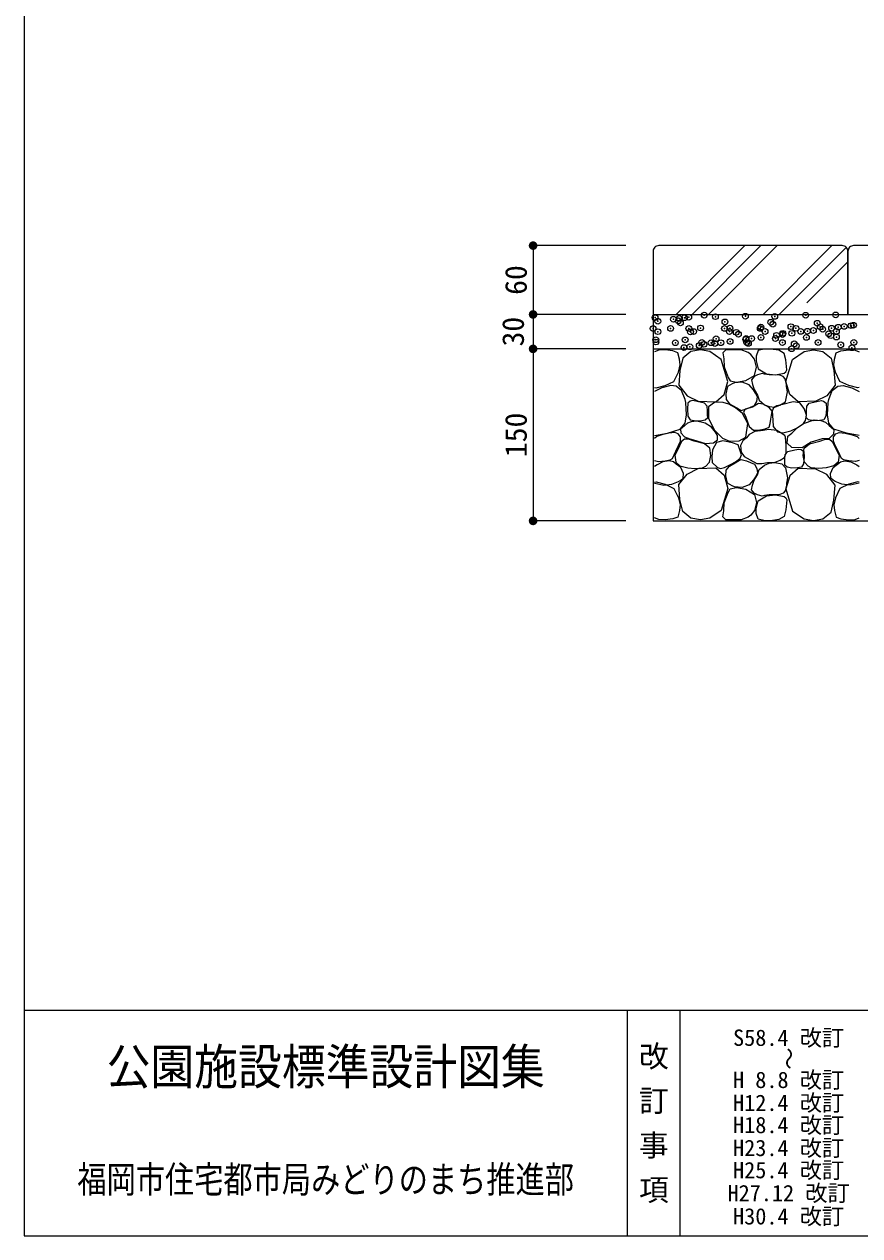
# Model space of a CAD drawing. Units: millimetres at full size, sheet at 1:10. Extents: x 3954 to 6692, y 1815 to 3681.
# Drawn here: x 3954 to 4683, y 1815 to 2871 of the extents above; entities that cross this region are included whole.
import ezdxf
from ezdxf.enums import TextEntityAlignment as Align

# ---------------------------------------------------------------- set-up
doc = ezdxf.new("R2010")
doc.units = ezdxf.units.MM
doc.header["$LTSCALE"] = 10
doc.header["$PDMODE"] = 32
doc.header["$PDSIZE"] = 5
doc.linetypes.add('DASHED', pattern=[7.5, 6, -1.5])
doc.linetypes.add('USER1', pattern=[50, 37.5, -12.5])
for name, color, linetype, lineweight in [('_0-0_', 7, 'Continuous', 13), ('ハッチ', 4, 'Continuous', 13), ('寸法', 1, 'Continuous', 13), ('本体', 7, 'Continuous', 13)]:
    doc.layers.add(name, color=color, linetype=linetype, lineweight=lineweight)
doc.styles.add('@ＭＳ ゴシック', font='')
doc.styles.add('ＭＳ ゴシック', font='')
doc.styles.get('@ＭＳ ゴシック').set_extended_font_data('@MS Gothic')
doc.styles.get('ＭＳ ゴシック').set_extended_font_data('MS Gothic')

# ---------------------------------------------------------------- blocks, each defined once
blk = doc.blocks.new('filled_dot')
at = {"color": 0, "linetype": 'Continuous', "lineweight": -2, "const_width": 1.25}
blk.add_lwpolyline([(-0.625, 0, 1), (0.625, 0, 1)], format="xyb", close=True, dxfattribs=at)

msp = doc.modelspace()

# ---------------------------------------------------------------- linework, layer by layer
at = {"layer": '_0-0_', "color": 6}
msp.add_line((3953.63, 2011.39), (6691.76, 2011.39), dxfattribs=at)
at = {"layer": '_0-0_'}
for p, q in [((4479.69, 2011.39), (4479.69, 1814.81)), ((4525.65, 2011.39), (4525.65, 1814.81))]:
    msp.add_line(p, q, dxfattribs=at)
msp.add_lwpolyline([(6691.76, 3626.63), (3953.63, 3626.63), (3953.63, 1814.81), (6691.76, 1814.81)], close=True, dxfattribs=at)
at = {"layer": 'ハッチ'}
for p, q in [((4522.33, 2618.12), (4582.33, 2678.12)), ((4536.47, 2618.12), (4596.47, 2678.12)), ((4598.26, 2618.12), (4658.26, 2678.12)), ((4612.4, 2618.12), (4670.9, 2676.62))]:
    msp.add_line(p, q, dxfattribs=at)
at = {"layer": 'ハッチ', "linetype": 'USER1'}
for p, q in [((4550.61, 2618.12), (4610.61, 2678.12)), ((4636.54, 2628.12), (4672.33, 2663.9))]:
    msp.add_line(p, q, dxfattribs=at)
at = {"layer": 'ハッチ', "linetype": 'DASHED'}
msp.add_line((4502.33, 2588.12), (5338.82, 2588.12), dxfattribs=at)
at = {"layer": 'ハッチ'}
for points in [[(4524.42, 2567.9), (4525.83, 2574.08), (4525.26, 2579.14), (4523.86, 2584.75), (4519.64, 2586.44), (4512.9, 2587.28), (4507.28, 2587), (4503.64, 2585.59)], [(4661.47, 2567.9), (4660.07, 2574.08), (4660.63, 2579.14), (4662.03, 2584.75), (4666.25, 2586.44), (4672.99, 2587.28), (4678.61, 2587), (4682.25, 2585.59)], [(4503.64, 2554.46), (4505.03, 2554.14), (4512.9, 2556.11), (4520.49, 2559.76), (4524.42, 2567.9)], [(4682.25, 2554.46), (4680.86, 2554.14), (4672.99, 2556.11), (4665.4, 2559.76), (4661.47, 2567.9)], [(4530.32, 2544.04), (4527.23, 2551.9), (4522.45, 2555.55), (4517.68, 2556.11), (4510.09, 2554.14), (4503.64, 2550.86)], [(4655.57, 2544.04), (4658.66, 2551.9), (4663.44, 2555.55), (4668.21, 2556.11), (4675.8, 2554.14), (4682.25, 2550.86)], [(4503.64, 2512.46), (4514.93, 2514.46), (4525.83, 2518.2), (4530.32, 2523.25), (4531.42, 2530.7), (4530.88, 2541.23), (4530.32, 2544.04)], [(4682.25, 2512.46), (4670.96, 2514.46), (4660.07, 2518.2), (4655.57, 2523.25), (4654.47, 2530.7), (4655.01, 2541.23), (4655.57, 2544.04)], [(4519.28, 2492.41), (4522.21, 2498.92), (4524.65, 2503.96), (4526.12, 2507.54), (4526.12, 2511.44), (4524.16, 2514.05), (4521.23, 2515.19), (4516.02, 2514.7), (4510, 2513.23), (4505.6, 2511.61), (4503.64, 2510)], [(4666.61, 2492.41), (4663.68, 2498.92), (4661.24, 2503.96), (4659.77, 2507.54), (4659.77, 2511.44), (4661.73, 2514.05), (4664.66, 2515.19), (4669.87, 2514.7), (4675.89, 2513.23), (4680.29, 2511.61), (4682.25, 2510)], [(4503.64, 2490.83), (4507.07, 2489.97), (4512.77, 2490.46), (4517.33, 2491.43), (4519.28, 2492.41)], [(4526.44, 2473.54), (4528.56, 2475.49), (4528.88, 2479.39), (4526.44, 2484.6), (4522.53, 2487.69), (4520.09, 2489.64), (4516.35, 2490.46), (4510.89, 2489.5), (4505.88, 2487.07), (4503.64, 2485.45)], [(4659.45, 2473.54), (4657.33, 2475.49), (4657.01, 2479.39), (4659.45, 2484.6), (4663.36, 2487.69), (4665.8, 2489.64), (4669.54, 2490.46), (4675, 2489.5), (4680.02, 2487.07), (4682.25, 2485.45)], [(4682.25, 2490.83), (4678.82, 2489.97), (4673.12, 2490.46), (4668.57, 2491.43), (4666.61, 2492.41)], [(4503.64, 2470.92), (4503.73, 2470.89), (4511.61, 2469.31), (4518.79, 2470.12), (4521.72, 2471.42), (4524.65, 2472.56), (4526.44, 2473.54)], [(4503.64, 2471.78), (4505.03, 2472.09), (4512.9, 2470.13), (4520.49, 2466.48), (4524.42, 2458.33)], [(4682.25, 2470.92), (4682.16, 2470.89), (4674.28, 2469.31), (4667.1, 2470.12), (4664.17, 2471.42), (4661.24, 2472.56), (4659.45, 2473.54)], [(4682.25, 2471.78), (4680.86, 2472.09), (4672.99, 2470.13), (4665.4, 2466.48), (4661.47, 2458.33)], [(4524.42, 2458.33), (4525.83, 2452.16), (4525.26, 2447.1), (4523.86, 2441.48), (4519.64, 2439.8), (4512.9, 2438.96), (4507.28, 2439.24), (4503.64, 2440.65)], [(4661.47, 2458.33), (4660.07, 2452.16), (4660.63, 2447.1), (4662.03, 2441.48), (4666.25, 2439.8), (4672.99, 2438.96), (4678.61, 2439.24), (4682.25, 2440.65)]]:
    msp.add_lwpolyline(points, dxfattribs=at)
for points in [[(4543.58, 2587.15), (4535.4, 2585.71), (4528.18, 2579.94), (4525.77, 2569.36), (4524.81, 2556.37), (4532.03, 2547.24), (4541.65, 2542.43), (4557.05, 2541.95), (4564.27, 2548.2), (4567.64, 2559.74), (4561.87, 2578.98), (4551.76, 2585.71)], [(4585.39, 2584.91), (4579.08, 2587.18), (4565.71, 2587.18), (4563.19, 2584.66), (4563.95, 2579.37), (4564.45, 2572.31), (4567.73, 2563.23), (4569.5, 2560.21), (4575.05, 2558.95), (4583.37, 2560.46), (4590.69, 2565), (4592.7, 2572.06), (4590.94, 2579.11), (4587.66, 2583.15)], [(4618.96, 2569.7), (4618.3, 2578.49), (4616.76, 2584.21), (4611.92, 2586.84), (4604.66, 2587.94), (4598.95, 2587.72), (4593.89, 2586.62), (4592.13, 2581.79), (4592.13, 2577.61), (4593.89, 2570.58), (4601.15, 2566.4), (4609.28, 2565.53), (4616.76, 2566.84), (4618.3, 2568.16)], [(4642.31, 2587.15), (4650.49, 2585.71), (4657.71, 2579.94), (4660.12, 2569.36), (4661.08, 2556.37), (4653.86, 2547.24), (4644.24, 2542.43), (4628.84, 2541.95), (4621.62, 2548.2), (4618.25, 2559.74), (4624.03, 2578.98), (4634.13, 2585.71)], [(4589.99, 2552.37), (4586.06, 2556.68), (4580.09, 2558.95), (4573.28, 2558.44), (4571.26, 2557.69), (4567.23, 2555.17), (4565.71, 2548.86), (4565.97, 2543.82), (4568.99, 2540.29), (4575.3, 2536.76), (4579.08, 2534.5), (4583.88, 2535.76), (4590.69, 2538.78), (4592.93, 2542.36), (4593.32, 2546.29), (4591.56, 2549.62)], [(4618.84, 2557.07), (4617.66, 2561.98), (4615.89, 2563.94), (4612.95, 2565.12), (4603.53, 2565.51), (4599.41, 2566.1), (4597.44, 2566.69), (4593.52, 2565.51), (4590.57, 2563.94), (4588.22, 2561), (4589, 2557.07), (4590.38, 2552.56), (4593.52, 2547.85), (4594.89, 2543.34), (4599.41, 2539.42), (4603.73, 2537.85), (4608.63, 2537.26), (4612.85, 2538.98), (4617.86, 2541.97), (4619.62, 2550.6), (4618.84, 2555.31)], [(4549.84, 2530.02), (4549.84, 2534.08), (4549.51, 2538.13), (4547.31, 2540.66), (4540.72, 2542.18), (4537, 2543.03), (4534.8, 2542.52), (4532.6, 2540.83), (4532.26, 2535.76), (4532.77, 2529.34), (4534.59, 2526.28), (4538.29, 2525.67), (4543.36, 2525.36), (4547.82, 2526.28), (4550.01, 2528.16)], [(4568.54, 2539.82), (4563.48, 2541.23), (4559.54, 2541.51), (4555.89, 2541.23), (4550.55, 2537.58), (4550.55, 2527.47), (4555.89, 2517.08), (4562.93, 2510.19), (4569.14, 2507.51), (4577.54, 2507.84), (4583.15, 2511.18), (4585.12, 2522.97), (4580.34, 2531.68), (4574.16, 2536.73)], [(4606.25, 2533.65), (4603.63, 2536.9), (4598.34, 2539.92), (4594.43, 2540.5), (4589.17, 2537.19), (4582.73, 2535.43), (4581.36, 2532.9), (4583.12, 2528.41), (4586.24, 2520.42), (4589.95, 2517.1), (4594.04, 2517.1), (4600.15, 2518.4), (4603.63, 2519.87), (4604.45, 2523.07), (4604.96, 2526.78)], [(4633.45, 2523.09), (4635.19, 2525.61), (4636.21, 2530.34), (4634.26, 2535.98), (4630.37, 2541.06), (4624.41, 2541.92), (4615.44, 2539.54), (4610.26, 2538.42), (4607.3, 2536.7), (4606.25, 2533.65), (4606.72, 2526.02), (4607, 2520.35), (4610.87, 2515.63), (4615.51, 2514.76), (4622.41, 2516.5), (4628, 2519.18)], [(4636.05, 2530.02), (4636.05, 2534.08), (4636.38, 2538.13), (4638.58, 2540.66), (4645.18, 2542.18), (4648.89, 2543.03), (4651.09, 2542.52), (4653.29, 2540.83), (4653.63, 2535.76), (4653.12, 2529.34), (4651.3, 2526.28), (4647.61, 2525.67), (4642.53, 2525.36), (4638.07, 2526.28), (4635.88, 2528.16)], [(4558.57, 2508.85), (4558.4, 2512.71), (4556.72, 2515.39), (4553.37, 2519.92), (4547.82, 2523.36), (4540.59, 2525.21), (4535.67, 2524.59), (4532.28, 2523.36), (4529.67, 2521.06), (4526.13, 2517.98), (4526.44, 2514.75), (4529.67, 2511.52), (4534.44, 2509.52), (4537.67, 2508.76), (4547.99, 2505.66), (4555.04, 2506.17)], [(4619.43, 2505.9), (4620.03, 2511.87), (4623.4, 2514.57), (4628, 2519.18), (4633.45, 2523.09), (4642.76, 2526.35), (4648.67, 2525.61), (4652.73, 2524.13), (4655.87, 2521.36), (4660.11, 2517.67), (4659.74, 2513.8), (4655.87, 2509.92), (4649.88, 2509.68), (4640.33, 2506.9), (4632.37, 2501.73), (4623.41, 2502.12)], [(4617.36, 2512.43), (4613.19, 2515.2), (4610.16, 2516.8), (4602.89, 2517.74), (4598.45, 2516.93), (4591.18, 2516.13), (4586.07, 2513.57), (4583.78, 2510.48), (4580.69, 2507.92), (4578.67, 2503.75), (4579.07, 2498.1), (4581.76, 2494.34), (4587.15, 2491.38), (4592.8, 2488.29), (4597.11, 2488.15), (4602.09, 2488.96), (4608.81, 2489.36), (4613.12, 2490.98), (4616.89, 2493.53), (4618.5, 2497.43), (4618.5, 2503.75), (4617.83, 2511.01)], [(4545.49, 2484.44), (4548.26, 2485.74), (4551.51, 2489.32), (4552.65, 2495.18), (4551.84, 2501.52), (4547.12, 2505.26), (4538.16, 2507.7), (4533.12, 2509.33), (4529.7, 2509.33), (4527.26, 2507.21), (4523.84, 2500.38), (4521.23, 2495.34), (4522.21, 2489.32), (4525.79, 2486.23), (4532.63, 2484.28), (4538.81, 2483.79)], [(4575.02, 2490.23), (4578.21, 2492.75), (4579.55, 2495.76), (4577.87, 2500.8), (4576.7, 2504.32), (4571.66, 2506.17), (4563.27, 2507.84), (4557.56, 2506.5), (4554.21, 2500.13), (4553.53, 2494.09), (4553.87, 2488.89), (4558.4, 2484.69), (4561.26, 2483.69), (4564.61, 2484.53), (4571.66, 2488.22)], [(4640.4, 2484.44), (4637.63, 2485.74), (4634.38, 2489.32), (4633.24, 2495.18), (4634.05, 2501.52), (4638.77, 2505.26), (4647.73, 2507.7), (4652.77, 2509.33), (4656.19, 2509.33), (4658.63, 2507.21), (4662.05, 2500.38), (4664.66, 2495.34), (4663.68, 2489.32), (4660.1, 2486.23), (4653.26, 2484.28), (4647.08, 2483.79)], [(4617.37, 2488.42), (4617.37, 2492.28), (4617.7, 2496.13), (4619.78, 2498.54), (4626.05, 2499.98), (4629.58, 2500.78), (4631.67, 2500.3), (4633.76, 2498.7), (4634.08, 2493.88), (4633.6, 2487.78), (4631.86, 2484.87), (4628.36, 2484.29), (4623.53, 2484), (4619.29, 2484.87), (4617.21, 2486.66)], [(4543.58, 2439.08), (4535.4, 2440.53), (4528.18, 2446.3), (4525.77, 2456.88), (4524.81, 2469.86), (4532.03, 2479), (4541.65, 2483.81), (4557.05, 2484.29), (4564.27, 2478.04), (4567.64, 2466.5), (4561.87, 2447.26), (4551.76, 2440.53)], [(4589.99, 2473.87), (4586.06, 2469.56), (4580.09, 2467.29), (4573.28, 2467.79), (4571.26, 2468.55), (4567.23, 2471.07), (4565.71, 2477.37), (4565.97, 2482.41), (4568.99, 2485.94), (4575.3, 2489.47), (4579.08, 2491.74), (4583.88, 2490.48), (4590.69, 2487.46), (4592.93, 2483.87), (4593.32, 2479.95), (4591.56, 2476.62)], [(4618.84, 2469.16), (4617.66, 2464.26), (4615.89, 2462.3), (4612.95, 2461.12), (4603.53, 2460.73), (4599.41, 2460.14), (4597.44, 2459.55), (4593.52, 2460.73), (4590.57, 2462.3), (4588.22, 2465.24), (4589, 2469.16), (4590.38, 2473.68), (4593.52, 2478.38), (4594.89, 2482.89), (4599.41, 2486.82), (4603.73, 2488.39), (4608.63, 2488.97), (4614.52, 2487.8), (4617.86, 2484.27), (4619.62, 2475.64), (4618.84, 2470.93)], [(4642.31, 2438.52), (4650.49, 2439.96), (4657.71, 2445.73), (4660.12, 2456.32), (4661.08, 2469.3), (4653.86, 2478.44), (4644.24, 2483.25), (4628.84, 2483.73), (4621.62, 2477.48), (4618.25, 2465.93), (4624.03, 2446.7), (4634.13, 2439.96)], [(4585.39, 2441.32), (4579.08, 2439.06), (4565.71, 2439.06), (4563.19, 2441.58), (4563.95, 2446.87), (4564.45, 2453.93), (4567.73, 2463), (4569.5, 2466.03), (4575.05, 2467.29), (4583.37, 2465.78), (4590.69, 2461.24), (4592.7, 2454.18), (4590.94, 2447.12), (4587.66, 2443.09)], [(4618.96, 2456.54), (4618.3, 2447.75), (4616.76, 2442.03), (4611.92, 2439.39), (4604.66, 2438.3), (4598.95, 2438.52), (4593.89, 2439.61), (4592.13, 2444.45), (4592.13, 2448.62), (4593.89, 2455.66), (4601.15, 2459.83), (4609.28, 2460.71), (4616.76, 2459.39), (4618.3, 2458.08)]]:
    msp.add_lwpolyline(points, close=True, dxfattribs=at)
for p in [(4547, 2617.48), (4635.47, 2617.37), (4661.65, 2617.7), (4504.11, 2615.33), (4506.5, 2612.15), (4520.08, 2613.94), (4524.38, 2612.52), (4525.29, 2614.62), (4526.22, 2610.83), (4529.69, 2615.21), (4533.42, 2615.69), (4556.7, 2616.18), (4564.98, 2611.64), (4582.88, 2616.52), (4596.4, 2607.14), (4604.99, 2611.29), (4606.84, 2609.6), (4608.46, 2616.39), (4622.58, 2607.47), (4645.6, 2610.41), (4648.16, 2607.35), (4663.89, 2606.98), (4669.09, 2607.67), (4675.17, 2608.33), (4677.22, 2608.74), (4502.37, 2605.78), (4506.58, 2603.1), (4517.64, 2605.96), (4533.51, 2605.84), (4534.92, 2602.86), (4537.72, 2603.15), (4543.81, 2606.29), (4557.33, 2596.91), (4564.65, 2605.9), (4568.87, 2603.21), (4569.39, 2606.17), (4574.93, 2602.52), (4576.78, 2600.83), (4583.14, 2596.35), (4583.51, 2597.25), (4588.34, 2597.03), (4595.79, 2605.95), (4596.47, 2598.1), (4600.01, 2603.27), (4609.09, 2597.13), (4610.05, 2599.89), (4615.26, 2600.58), (4615.54, 2601.63), (4623.39, 2601.65), (4626.93, 2606.01), (4631.15, 2603.32), (4636.1, 2598.1), (4636.97, 2603.44), (4642.18, 2604.12), (4650.31, 2605.19), (4655.55, 2601.29), (4657.39, 2599.6), (4658.07, 2606.07), (4662.28, 2598.43), (4662.29, 2603.38), (4504.74, 2596.06), (4504.86, 2594.08), (4521.76, 2593.43), (4529.3, 2589.26), (4530.32, 2595.94), (4534.51, 2589.95), (4542.64, 2591.02), (4544.87, 2593.74), (4546.71, 2592.05), (4552.9, 2593.48), (4556.22, 2592.81), (4561.42, 2593.49), (4569.55, 2594.56), (4584.05, 2593.54), (4585.48, 2592.85), (4615.19, 2593.6), (4623.21, 2588.21), (4625.49, 2592.51), (4627.33, 2590.82), (4646.33, 2593.65), (4666.09, 2591.63), (4675.8, 2589.06), (4677.47, 2593.71)]:
    msp.add_point(p, dxfattribs=at)
at = {"layer": '寸法'}
for p, q in [((4397.63, 2678.12), (4397.63, 2618.12)), ((4478.67, 2678.12), (4397.63, 2678.12)), ((4478.67, 2618.12), (4397.63, 2618.12)), ((4397.63, 2618.12), (4397.63, 2588.12)), ((4478.67, 2618.12), (4397.63, 2618.12)), ((4478.67, 2588.12), (4397.63, 2588.12)), ((4397.63, 2588.12), (4397.63, 2438.12)), ((4478.67, 2588.12), (4397.63, 2588.12)), ((4478.67, 2438.12), (4397.63, 2438.12))]:
    msp.add_line(p, q, dxfattribs=at)
at = {"layer": '本体'}
for p, q in [((4502.33, 2673.12), (4502.33, 2618.12)), ((4667.33, 2678.12), (4507.33, 2678.12)), ((4667.33, 2678.12), (4507.33, 2678.12)), ((4672.33, 2618.12), (4672.33, 2673.12)), ((4672.33, 2673.12), (4672.33, 2618.12)), ((4837.33, 2678.12), (4677.33, 2678.12)), ((4502.33, 2618.12), (5338.82, 2618.12)), ((4502.33, 2618.12), (4502.33, 2438.12)), ((4502.33, 2588.12), (5338.82, 2588.12)), ((4502.33, 2438.12), (5338.82, 2438.12))]:
    msp.add_line(p, q, dxfattribs=at)
for centre, start, end in [((4507.33, 2673.12), 89.99999, 180.00001), ((4667.33, 2673.12), 359.99804, 90.00082), ((4677.33, 2673.12), 89.99999, 180.00001)]:
    msp.add_arc(centre, 5, start, end, dxfattribs=at)

# ---------------------------------------------------------------- block references
at = {"layer": '寸法', "xscale": 3, "yscale": 3}
for p, rotation in [((4397.63, 2678.12), 270), ((4397.63, 2618.12), 90), ((4397.63, 2618.12), 270), ((4397.63, 2588.12), 90), ((4397.63, 2588.12), 270), ((4397.63, 2438.12), 90)]:
    msp.add_blockref('filled_dot', p, dxfattribs=dict(at, rotation=rotation))

# ---------------------------------------------------------------- texts
at = {"layer": '_0-0_', "style": 'ＭＳ ゴシック'}
for s, p in [('S58.4 改訂', (4620.61, 1987.5)), ('H 8.8 改訂', (4620.61, 1950.74)), ('H12.4 改訂', (4620.61, 1930.74)), ('H18.4 改訂', (4620.61, 1911.4)), ('H23.4 改訂', (4620.61, 1891.4)), ('H25.4 改訂', (4620.61, 1872.06)), ('H27.12 改訂', (4620.61, 1852.06)), ('H30.4 改訂', (4620.61, 1831.79))]:
    msp.add_text(s, height=14.24, dxfattribs=at).set_placement(p, align=Align.MIDDLE_CENTER)
for s, height, width, p in [('公園施設標準設計図集', 31.14, 0.9, (4216.66, 1962.25)), ('福岡市住宅都市局みどりのまち推進部', 23.36, 0.8, (4216.66, 1863.96))]:
    msp.add_text(s, height=height, dxfattribs=dict(at, width=width)).set_placement(p, align=Align.MIDDLE_CENTER)
at = {"layer": '_0-0_'}
for s, height, rotation, style, p in [('改 訂 事 項', 18.99, 270, '@ＭＳ ゴシック', (4502.67, 1913.46)), ('～', 14.24, 90, 'ＭＳ ゴシック', (4621.2, 1969.31))]:
    msp.add_text(s, height=height, rotation=rotation, dxfattribs=dict(at, style=style)).set_placement(p, align=Align.MIDDLE_CENTER)
at = {"layer": '寸法', "style": 'ＭＳ ゴシック'}
for s, p in [('60', (4382.63, 2648.12)), ('30', (4380.13, 2603.12)), ('150', (4382.63, 2513.12))]:
    msp.add_text(s, height=18.99, rotation=90, dxfattribs=at).set_placement(p, align=Align.MIDDLE_CENTER)

doc.saveas('drawing.dxf')
